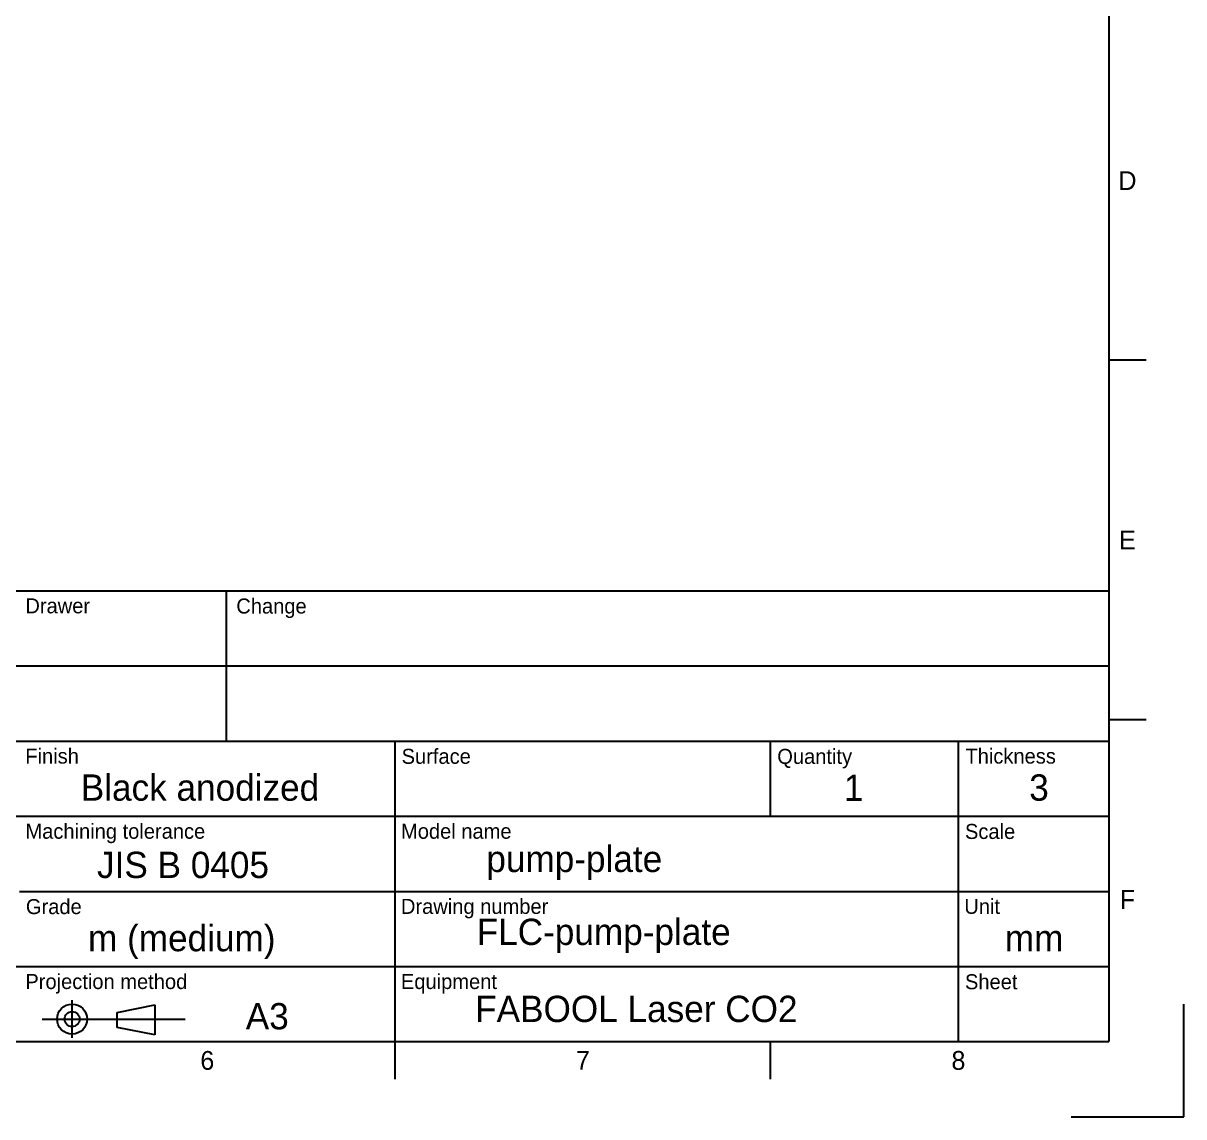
# Model space of a CAD drawing. Extents: x 0 to 840, y 0 to 594.
# Drawn here: x 531 to 840, y 0 to 291.1 of the extents above; entities that cross this region are included whole.
import ezdxf
from ezdxf.enums import TextEntityAlignment as Align

# ---------------------------------------------------------------- set-up
doc = ezdxf.new("R2010")
doc.units = 0
doc.linetypes.add('CENTER2', pattern=[28.575, 19.05, -3.175, 3.175, -3.175])
doc.layers.get('0').update_dxf_attribs({"linetype": 'CONTINUOUS'})
for name, color, linetype in [('ANNOTATIONS', 7, 'CONTINUOUS'), ('BORDER', 7, 'CONTINUOUS'), ('TITLEBLOCK', 7, 'CONTINUOUS')]:
    doc.layers.add(name, color=color, linetype=linetype)
doc.styles.add('FUSIONTITLE', font='txt')

# ---------------------------------------------------------------- blocks, each defined once
blk = doc.blocks.new('NEW_BLOCK3')
for p, q in [((215, 70), (410, 70)), ((292.51, 70), (292.51, 50)), ((215, 60), (410, 60)), ((215, 50), (410, 50)), ((315, 40), (315, 50)), ((365, 40), (365, 50)), ((390, 40), (390, 50)), ((215, 40), (410, 40)), ((315, 10), (315, 40)), ((390, 10), (390, 40)), ((265, 30), (410, 30)), ((215, 20), (410, 20)), ((278, 13.89), (283, 14.89)), ((283, 14.89), (283, 10.89)), ((278, 11.89), (278, 13.89)), ((283, 10.89), (278, 11.89))]:
    blk.add_line(p, q)
at = {"linetype": 'CENTER2'}
for p, q in [((272, 10.5), (272, 15.5)), ((268, 13), (287.69, 13))]:
    blk.add_line(p, q, dxfattribs=at)
for radius in [2, 1]:
    blk.add_circle((272, 13), radius)
at = {"layer": 'BORDER'}
for p, q in [((410, 287), (410, 10)), ((410, 287), (410, 10)), ((410, 287), (410, 10)), ((415, 100.67), (410, 100.67)), ((415, 100.67), (410, 100.67)), ((415, 100.67), (410, 100.67)), ((415, 52.83), (410, 52.83)), ((415, 52.83), (410, 52.83)), ((415, 52.83), (410, 52.83)), ((420, 0), (420, 15)), ((420, 0), (420, 15)), ((420, 0), (420, 15)), ((20, 10), (410, 10)), ((20, 10), (410, 10)), ((20, 10), (410, 10)), ((315, 5), (315, 10)), ((315, 5), (315, 10)), ((315, 5), (315, 10)), ((365, 5), (365, 10)), ((365, 5), (365, 10)), ((365, 5), (365, 10)), ((405, 0), (420, 0)), ((405, 0), (420, 0)), ((405, 0), (420, 0))]:
    blk.add_line(p, q, dxfattribs=at)
for s, height, p in [('Drawer', 2, (265.78, 67)), ('Change', 2, (293.86, 66.97)), ('Finish', 2, (265.77, 47)), ('Surface', 2, (315.87, 46.97)), ('Quantity', 2, (365.88, 46.96)), ('Thickness', 2, (390.93, 47)), ('Machining tolerance', 2, (265.79, 37)), ('Model name', 2, (315.79, 37)), ('Scale', 2, (390.87, 36.97)), ('JIS B 0405', 3.5, (275.32, 31.77)), ('Grade', 2, (265.85, 26.97)), ('Drawing number', 2, (315.78, 27)), ('Unit', 2, (390.78, 27)), ('m (medium)', 3.5, (274.12, 22.03)), ('mm', 3.5, (396.18, 22.03)), ('Projection method', 2, (265.78, 17)), ('Equipment', 2, (315.78, 17)), ('Sheet', 2, (390.87, 16.97)), ('A3', 3.5, (295.12, 11.63))]:
    blk.add_text(s, height=height).set_placement(p)
at = {"layer": 'BORDER', "style": 'FUSIONTITLE'}
for s, p in [('D', (412.5, 124.58)), ('D', (412.5, 124.58)), ('D', (412.5, 124.58)), ('E', (412.5, 76.75)), ('E', (412.5, 76.75)), ('E', (412.5, 76.75)), ('F', (412.5, 28.92)), ('F', (412.5, 28.92)), ('F', (412.5, 28.92)), ('6', (290, 7.5)), ('6', (290, 7.5)), ('6', (290, 7.5)), ('7', (340, 7.5)), ('7', (340, 7.5)), ('7', (340, 7.5)), ('8', (390, 7.5)), ('8', (390, 7.5)), ('8', (390, 7.5))]:
    blk.add_text(s, height=2.5, dxfattribs=at).set_placement(p, align=Align.MIDDLE)
blk = doc.blocks.new('*U25')
at = {"layer": 'ANNOTATIONS'}
blk.add_text('FLC-pump-plate', height=7, dxfattribs=at).set_placement((651.76, 45.73))
blk = doc.blocks.new('*U26')
at = {"layer": 'ANNOTATIONS'}
blk.add_text('pump-plate', height=7, dxfattribs=at).set_placement((654.33, 65.15))
blk = doc.blocks.new('*U27')
at = {"layer": 'ANNOTATIONS'}
blk.add_text('FABOOL Laser CO2', height=7, dxfattribs=at).set_placement((651.35, 25.22))
blk = doc.blocks.new('*U30')
at = {"layer": 'ANNOTATIONS'}
blk.add_text('Black anodized', height=7, dxfattribs=at).set_placement((546.34, 84.13))
blk = doc.blocks.new('*U31')
at = {"layer": 'ANNOTATIONS'}
blk.add_text('1', height=7, dxfattribs=at).set_placement((749.52, 84.09))
blk = doc.blocks.new('*U32')
at = {"layer": 'ANNOTATIONS'}
blk.add_text('3', height=7, dxfattribs=at).set_placement((798.88, 84.14))

msp = doc.modelspace()

# ---------------------------------------------------------------- block references
for name in ['*U30', '*U31', '*U32', '*U26', '*U25', '*U27']:
    msp.add_blockref(name, (0, 0))
at = {"layer": 'TITLEBLOCK', "xscale": 2, "yscale": 2, "zscale": 2}
msp.add_blockref('NEW_BLOCK3', (0.031, 0.007), dxfattribs=at)

doc.saveas('drawing.dxf')
